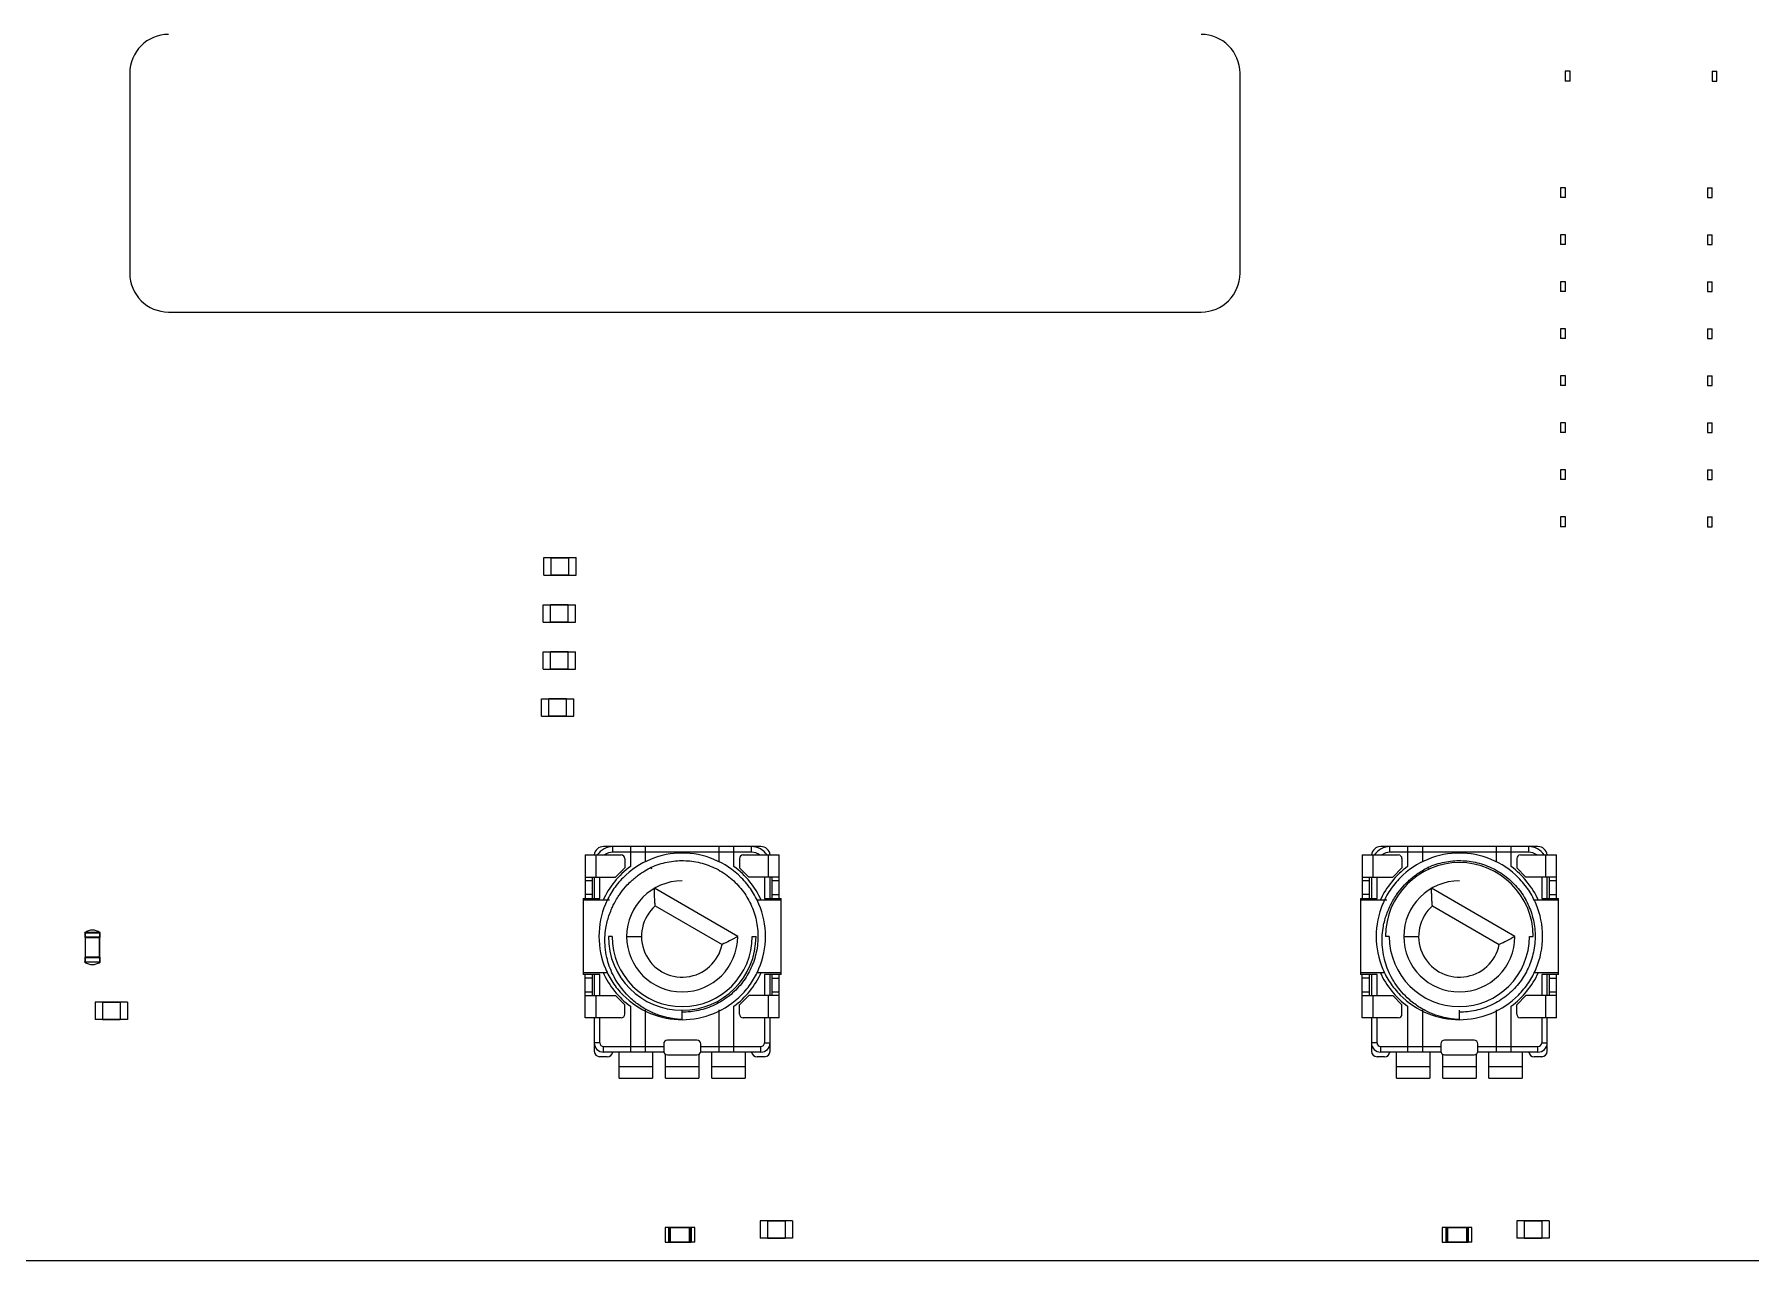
# Model space of a CAD drawing. Header units: millimetres. Extents: x -189 to 189, y -59 to 60.
# Drawn here: x 6.8 to 99.6, y -58.7 to 7.5 of the extents above; entities that cross this region are included whole.
import ezdxf

# ---------------------------------------------------------------- set-up
doc = ezdxf.new("R2010")
doc.units = ezdxf.units.MM

msp = doc.modelspace()

# ---------------------------------------------------------------- linework, layer by layer
at = {"color": 7, "linetype": 'Continuous', "lineweight": 25}
for p, q in [((12, 5.402), (12, -5.398)), ((72, -5.398), (72, 5.402)), ((89.572, 5.505), (89.572, 4.975)), ((89.837, 5.505), (89.572, 5.505)), ((89.837, 4.975), (89.572, 4.975)), ((89.837, 4.975), (89.837, 5.505)), ((97.512, 5.505), (97.777, 5.505)), ((97.512, 5.505), (97.512, 4.975)), ((97.512, 4.975), (97.777, 4.975)), ((97.777, 4.975), (97.777, 5.505)), ((89.583, -0.781), (89.318, -0.781)), ((89.318, -0.781), (89.318, -1.311)), ((89.583, -1.311), (89.583, -0.781)), ((97.258, -0.781), (97.258, -1.311)), ((97.258, -0.781), (97.523, -0.781)), ((97.523, -1.311), (97.523, -0.781)), ((89.583, -1.311), (89.318, -1.311)), ((97.258, -1.311), (97.523, -1.311)), ((89.583, -3.321), (89.318, -3.321)), ((89.318, -3.321), (89.318, -3.851)), ((89.583, -3.851), (89.583, -3.321)), ((97.258, -3.321), (97.258, -3.851)), ((97.258, -3.321), (97.523, -3.321)), ((97.523, -3.851), (97.523, -3.321)), ((89.583, -3.851), (89.318, -3.851)), ((97.258, -3.851), (97.523, -3.851)), ((89.583, -5.861), (89.318, -5.861)), ((89.318, -5.861), (89.318, -6.391)), ((89.583, -6.391), (89.318, -6.391)), ((89.583, -6.391), (89.583, -5.861)), ((97.258, -5.861), (97.523, -5.861)), ((97.258, -5.861), (97.258, -6.391)), ((97.258, -6.391), (97.523, -6.391)), ((97.523, -6.391), (97.523, -5.861)), ((14.1, -7.498), (69.9, -7.498)), ((89.583, -8.401), (89.318, -8.401)), ((89.318, -8.401), (89.318, -8.931)), ((89.583, -8.931), (89.318, -8.931)), ((89.583, -8.931), (89.583, -8.401)), ((97.258, -8.401), (97.258, -8.931)), ((97.258, -8.401), (97.523, -8.401)), ((97.258, -8.931), (97.523, -8.931)), ((97.523, -8.931), (97.523, -8.401)), ((89.583, -10.941), (89.318, -10.941)), ((89.318, -10.941), (89.318, -11.471)), ((89.583, -11.471), (89.583, -10.941)), ((97.258, -10.941), (97.258, -11.471)), ((97.258, -10.941), (97.523, -10.941)), ((97.523, -11.471), (97.523, -10.941)), ((89.583, -11.471), (89.318, -11.471)), ((97.258, -11.471), (97.523, -11.471)), ((89.318, -13.481), (89.318, -14.011)), ((89.583, -13.481), (89.318, -13.481)), ((89.583, -14.011), (89.583, -13.481)), ((97.258, -13.481), (97.523, -13.481)), ((97.258, -13.481), (97.258, -14.011)), ((97.523, -14.011), (97.523, -13.481)), ((89.583, -14.011), (89.318, -14.011)), ((97.258, -14.011), (97.523, -14.011)), ((89.318, -16.021), (89.318, -16.551)), ((89.583, -16.021), (89.318, -16.021)), ((89.583, -16.551), (89.318, -16.551)), ((89.583, -16.551), (89.583, -16.021)), ((97.258, -16.021), (97.523, -16.021)), ((97.258, -16.021), (97.258, -16.551)), ((97.258, -16.551), (97.523, -16.551)), ((97.523, -16.551), (97.523, -16.021)), ((89.583, -18.561), (89.318, -18.561)), ((89.318, -18.561), (89.318, -19.091)), ((89.583, -19.091), (89.318, -19.091)), ((89.583, -19.091), (89.583, -18.561)), ((97.258, -18.561), (97.258, -19.091)), ((97.258, -18.561), (97.523, -18.561)), ((97.258, -19.091), (97.523, -19.091)), ((97.523, -19.091), (97.523, -18.561)), ((34.379, -20.764), (34.779, -20.764)), ((34.379, -21.714), (34.379, -20.764)), ((34.779, -21.714), (34.779, -20.764)), ((35.729, -20.765), (34.779, -20.765)), ((34.779, -20.766), (35.729, -20.766)), ((35.729, -21.714), (35.729, -20.764)), ((35.729, -20.764), (36.129, -20.764)), ((36.129, -21.714), (36.129, -20.764)), ((34.379, -21.714), (34.779, -21.714)), ((34.779, -21.713), (35.729, -21.713)), ((35.729, -21.713), (34.779, -21.713)), ((35.729, -21.714), (36.129, -21.714)), ((34.341, -23.304), (34.741, -23.304)), ((34.341, -24.254), (34.341, -23.304)), ((34.741, -24.254), (34.741, -23.304)), ((35.691, -23.305), (34.741, -23.305)), ((34.741, -23.306), (35.691, -23.306)), ((35.691, -23.304), (36.091, -23.304)), ((35.691, -24.254), (35.691, -23.304)), ((36.091, -24.254), (36.091, -23.304)), ((34.341, -24.254), (34.741, -24.254)), ((34.741, -24.253), (35.691, -24.253)), ((35.691, -24.253), (34.741, -24.253)), ((35.691, -24.254), (36.091, -24.254)), ((34.341, -26.794), (34.341, -25.844)), ((34.341, -25.844), (34.741, -25.844)), ((34.741, -26.794), (34.741, -25.844)), ((35.691, -25.845), (34.741, -25.845)), ((34.741, -25.846), (35.691, -25.846)), ((35.691, -26.794), (35.691, -25.844)), ((35.691, -25.844), (36.091, -25.844)), ((36.091, -26.794), (36.091, -25.844)), ((34.341, -26.794), (34.741, -26.794)), ((34.741, -26.793), (35.691, -26.793)), ((35.691, -26.793), (34.741, -26.793)), ((35.691, -26.794), (36.091, -26.794)), ((34.252, -29.334), (34.252, -28.384)), ((34.252, -28.384), (34.652, -28.384)), ((34.652, -29.334), (34.652, -28.384)), ((35.602, -28.385), (34.652, -28.385)), ((34.652, -28.386), (35.602, -28.386)), ((35.602, -29.334), (35.602, -28.384)), ((35.602, -28.384), (36.002, -28.384)), ((36.002, -29.334), (36.002, -28.384)), ((34.252, -29.334), (34.652, -29.334)), ((34.652, -29.333), (35.602, -29.333)), ((35.602, -29.333), (34.652, -29.333)), ((35.602, -29.334), (36.002, -29.334)), ((36.604, -36.821), (38.554, -36.821)), ((36.604, -36.821), (36.604, -39.171)), ((37.204, -38.021), (37.204, -36.821)), ((46.104, -36.371), (37.604, -36.371)), ((38.104, -36.671), (38.104, -36.371)), ((45.604, -36.671), (38.104, -36.671)), ((38.754, -37.021), (38.754, -37.521)), ((39.054, -36.371), (39.054, -37.447)), ((39.854, -36.371), (39.854, -37.19)), ((43.854, -37.19), (43.854, -36.371)), ((44.654, -37.447), (44.654, -36.371)), ((44.954, -37.021), (44.954, -37.521)), ((45.154, -36.821), (47.104, -36.821)), ((45.604, -36.671), (45.604, -36.371)), ((46.504, -36.821), (46.504, -38.021)), ((47.104, -39.171), (47.104, -36.821)), ((78.604, -36.821), (80.554, -36.821)), ((78.604, -36.821), (78.604, -39.171)), ((79.204, -38.021), (79.204, -36.821)), ((88.104, -36.371), (79.604, -36.371)), ((80.104, -36.671), (80.104, -36.371)), ((87.604, -36.671), (80.104, -36.671)), ((80.754, -37.021), (80.754, -37.521)), ((81.054, -36.371), (81.054, -37.447)), ((81.854, -36.371), (81.854, -37.19)), ((85.854, -37.19), (85.854, -36.371)), ((86.654, -37.447), (86.654, -36.371)), ((86.954, -37.021), (86.954, -37.521)), ((87.154, -36.821), (89.104, -36.821)), ((87.604, -36.671), (87.604, -36.371)), ((88.504, -36.821), (88.504, -38.021)), ((89.104, -39.171), (89.104, -36.821)), ((36.604, -38.021), (38.254, -38.021)), ((37.004, -39.166), (37.004, -38.021)), ((37.104, -38.021), (37.104, -39.171)), ((37.404, -39.171), (37.404, -38.021)), ((38.754, -37.521), (38.254, -38.021)), ((40.215, -37.584), (40.172, -37.489)), ((45.454, -38.021), (44.954, -37.521)), ((47.104, -38.021), (45.454, -38.021)), ((46.304, -38.021), (46.304, -39.171)), ((46.604, -39.171), (46.604, -38.021)), ((46.704, -38.021), (46.704, -39.166)), ((78.604, -38.021), (80.254, -38.021)), ((79.004, -39.166), (79.004, -38.021)), ((79.104, -38.021), (79.104, -39.171)), ((79.404, -39.171), (79.404, -38.021)), ((80.754, -37.521), (80.254, -38.021)), ((82.215, -37.584), (82.172, -37.489)), ((87.454, -38.021), (86.954, -37.521)), ((89.104, -38.021), (87.454, -38.021)), ((88.304, -38.021), (88.304, -39.171)), ((88.604, -39.171), (88.604, -38.021)), ((88.704, -38.021), (88.704, -39.166)), ((37.004, -38.221), (36.604, -38.221)), ((44.854, -41.221), (40.354, -38.623)), ((47.104, -38.221), (46.704, -38.221)), ((79.004, -38.221), (78.604, -38.221)), ((86.854, -41.221), (82.354, -38.623)), ((89.104, -38.221), (88.704, -38.221)), ((36.504, -39.171), (36.504, -43.271)), ((36.504, -39.171), (37.404, -39.171)), ((37.927, -39.271), (36.504, -39.271)), ((37.004, -38.966), (36.604, -38.966)), ((36.604, -39.166), (37.004, -39.166)), ((40.398, -39.572), (44.011, -41.658)), ((47.204, -39.271), (45.889, -39.271)), ((46.304, -39.171), (47.204, -39.171)), ((46.704, -38.966), (47.104, -38.966)), ((46.704, -39.166), (47.104, -39.166)), ((47.204, -43.271), (47.204, -39.171)), ((78.504, -39.171), (78.504, -43.271)), ((78.504, -39.171), (79.404, -39.171)), ((79.927, -39.271), (78.504, -39.271)), ((79.004, -38.966), (78.604, -38.966)), ((78.604, -39.166), (79.004, -39.166)), ((82.398, -39.572), (86.011, -41.658)), ((89.204, -39.271), (87.889, -39.271)), ((88.304, -39.171), (89.204, -39.171)), ((88.704, -38.966), (89.104, -38.966)), ((88.704, -39.166), (89.104, -39.166)), ((89.204, -43.271), (89.204, -39.171)), ((9.569, -41.025), (9.569, -41.267)), ((9.569, -41.025), (9.582, -41.025)), ((10.394, -41.267), (9.569, -41.267)), ((9.582, -41.025), (9.582, -42.601)), ((9.582, -41.28), (10.382, -41.28)), ((9.594, -41.28), (9.594, -42.347)), ((10.369, -42.347), (10.369, -41.28)), ((10.382, -41.025), (10.394, -41.025)), ((10.382, -42.601), (10.382, -41.025)), ((10.394, -41.267), (10.394, -41.025)), ((38.064, -41.221), (37.864, -41.221)), ((38.854, -41.221), (39.654, -41.221)), ((45.644, -41.221), (45.844, -41.221)), ((80.064, -41.221), (79.864, -41.221)), ((80.854, -41.221), (81.654, -41.221)), ((87.644, -41.221), (87.844, -41.221)), ((9.569, -42.359), (10.394, -42.359)), ((9.569, -42.359), (9.569, -42.601)), ((9.582, -42.601), (9.569, -42.601)), ((10.382, -42.347), (9.582, -42.347)), ((10.394, -42.601), (10.382, -42.601)), ((10.394, -42.601), (10.394, -42.359)), ((36.504, -43.171), (37.805, -43.171)), ((37.404, -43.271), (36.504, -43.271)), ((36.604, -45.621), (36.604, -43.271)), ((37.004, -43.276), (36.604, -43.276)), ((37.004, -43.476), (36.604, -43.476)), ((37.004, -44.421), (37.004, -43.276)), ((37.104, -43.271), (37.104, -44.421)), ((37.404, -44.421), (37.404, -43.271)), ((45.864, -43.171), (47.204, -43.171)), ((46.304, -43.271), (46.304, -44.421)), ((47.204, -43.271), (46.304, -43.271)), ((46.604, -44.421), (46.604, -43.271)), ((47.104, -43.276), (46.704, -43.276)), ((46.704, -43.276), (46.704, -44.421)), ((46.704, -43.476), (47.104, -43.476)), ((47.104, -45.621), (47.104, -43.271)), ((78.504, -43.171), (79.805, -43.171)), ((79.404, -43.271), (78.504, -43.271)), ((78.604, -45.621), (78.604, -43.271)), ((79.004, -43.276), (78.604, -43.276)), ((79.004, -43.476), (78.604, -43.476)), ((79.004, -44.421), (79.004, -43.276)), ((79.104, -43.271), (79.104, -44.421)), ((79.404, -44.421), (79.404, -43.271)), ((87.864, -43.171), (89.204, -43.171)), ((88.304, -43.271), (88.304, -44.421)), ((89.204, -43.271), (88.304, -43.271)), ((88.604, -44.421), (88.604, -43.271)), ((89.104, -43.276), (88.704, -43.276)), ((88.704, -43.276), (88.704, -44.421)), ((88.704, -43.476), (89.104, -43.476)), ((89.104, -45.621), (89.104, -43.271)), ((36.604, -44.221), (37.004, -44.221)), ((36.604, -44.421), (38.254, -44.421)), ((37.204, -45.621), (37.204, -44.421)), ((38.254, -44.421), (38.754, -44.921)), ((44.954, -44.921), (45.454, -44.421)), ((47.104, -44.421), (45.454, -44.421)), ((46.504, -44.421), (46.504, -45.621)), ((46.704, -44.221), (47.104, -44.221)), ((78.604, -44.221), (79.004, -44.221)), ((78.604, -44.421), (80.254, -44.421)), ((79.204, -45.621), (79.204, -44.421)), ((80.254, -44.421), (80.754, -44.921)), ((86.954, -44.921), (87.454, -44.421)), ((89.104, -44.421), (87.454, -44.421)), ((88.504, -44.421), (88.504, -45.621)), ((88.704, -44.221), (89.104, -44.221)), ((10.123, -44.767), (10.123, -45.717)), ((10.523, -44.767), (10.123, -44.767)), ((10.523, -44.767), (10.523, -45.717)), ((10.523, -44.768), (11.473, -44.768)), ((11.473, -44.769), (10.523, -44.769)), ((11.473, -44.767), (11.473, -45.717)), ((11.873, -44.767), (11.473, -44.767)), ((11.873, -44.767), (11.873, -45.717)), ((38.754, -45.421), (38.754, -44.921)), ((39.054, -44.996), (39.054, -47.471)), ((39.854, -45.19), (39.854, -47.471)), ((41.854, -45.721), (41.854, -45.211)), ((43.854, -47.471), (43.854, -45.19)), ((44.654, -47.471), (44.654, -44.996)), ((44.954, -45.421), (44.954, -44.921)), ((80.754, -45.421), (80.754, -44.921)), ((81.054, -44.996), (81.054, -47.471)), ((81.854, -45.19), (81.854, -47.471)), ((83.854, -45.721), (83.854, -45.211)), ((85.854, -47.471), (85.854, -45.19)), ((86.654, -47.471), (86.654, -44.996)), ((86.954, -45.421), (86.954, -44.921)), ((10.523, -45.717), (10.123, -45.717)), ((11.473, -45.716), (10.523, -45.716)), ((10.523, -45.716), (11.473, -45.716)), ((11.873, -45.717), (11.473, -45.717)), ((38.554, -45.621), (36.604, -45.621)), ((37.104, -45.621), (37.104, -47.421)), ((37.404, -46.971), (37.404, -45.621)), ((47.104, -45.621), (45.154, -45.621)), ((46.304, -45.621), (46.304, -46.971)), ((46.604, -47.421), (46.604, -45.621)), ((80.554, -45.621), (78.604, -45.621)), ((79.104, -45.621), (79.104, -47.421)), ((79.404, -46.971), (79.404, -45.621)), ((89.104, -45.621), (87.154, -45.621)), ((88.304, -45.621), (88.304, -46.971)), ((88.604, -47.421), (88.604, -45.621)), ((37.404, -46.971), (37.104, -46.971)), ((37.604, -47.171), (40.854, -47.171)), ((37.604, -47.471), (37.604, -47.171)), ((40.854, -47.021), (40.854, -47.421)), ((42.654, -46.821), (41.054, -46.821)), ((42.854, -47.421), (42.854, -47.021)), ((42.854, -47.171), (46.104, -47.171)), ((46.104, -47.471), (46.104, -47.171)), ((46.304, -46.971), (46.604, -46.971)), ((79.404, -46.971), (79.104, -46.971)), ((79.604, -47.171), (82.854, -47.171)), ((79.604, -47.471), (79.604, -47.171)), ((82.854, -47.021), (82.854, -47.421)), ((84.654, -46.821), (83.054, -46.821)), ((84.854, -47.421), (84.854, -47.021)), ((84.854, -47.171), (88.104, -47.171)), ((88.104, -47.471), (88.104, -47.171)), ((88.304, -46.971), (88.604, -46.971)), ((37.809, -47.721), (37.404, -47.721)), ((40.861, -47.471), (37.604, -47.471)), ((38.454, -48.871), (38.454, -47.471)), ((40.254, -47.471), (40.254, -48.871)), ((40.954, -48.871), (40.954, -47.595)), ((41.054, -47.621), (42.654, -47.621)), ((42.754, -47.595), (42.754, -48.871)), ((46.104, -47.471), (42.848, -47.471)), ((43.454, -48.871), (43.454, -47.471)), ((45.254, -47.471), (45.254, -48.871)), ((46.304, -47.721), (45.9, -47.721)), ((79.809, -47.721), (79.404, -47.721)), ((82.861, -47.471), (79.604, -47.471)), ((80.454, -48.871), (80.454, -47.471)), ((82.254, -47.471), (82.254, -48.871)), ((82.954, -48.871), (82.954, -47.595)), ((83.054, -47.621), (84.654, -47.621)), ((84.754, -47.595), (84.754, -48.871)), ((88.104, -47.471), (84.848, -47.471)), ((85.454, -48.871), (85.454, -47.471)), ((87.254, -47.471), (87.254, -48.871)), ((88.304, -47.721), (87.9, -47.721)), ((40.254, -48.271), (38.454, -48.271)), ((38.454, -48.871), (40.254, -48.871)), ((42.754, -48.271), (40.954, -48.271)), ((40.954, -48.871), (42.754, -48.871)), ((45.254, -48.271), (43.454, -48.271)), ((43.454, -48.871), (45.254, -48.871)), ((82.254, -48.271), (80.454, -48.271)), ((80.454, -48.871), (82.254, -48.871)), ((84.754, -48.271), (82.954, -48.271)), ((82.954, -48.871), (84.754, -48.871)), ((87.254, -48.271), (85.454, -48.271)), ((85.454, -48.871), (87.254, -48.871)), ((46.064, -56.578), (46.064, -57.528)), ((46.464, -56.578), (46.064, -56.578)), ((46.464, -56.578), (46.464, -57.528)), ((46.464, -56.579), (47.414, -56.579)), ((47.414, -56.58), (46.464, -56.58)), ((47.414, -56.578), (47.414, -57.528)), ((47.814, -56.578), (47.414, -56.578)), ((47.814, -56.578), (47.814, -57.528)), ((86.958, -56.578), (86.958, -57.528)), ((87.358, -56.578), (86.958, -56.578)), ((87.358, -56.578), (87.358, -57.528)), ((87.358, -56.579), (88.308, -56.579)), ((88.308, -56.58), (87.358, -56.58)), ((88.308, -56.578), (88.308, -57.528)), ((88.708, -56.578), (88.308, -56.578)), ((88.708, -56.578), (88.708, -57.528)), ((40.934, -56.943), (40.934, -57.743)), ((41.234, -56.943), (40.934, -56.943)), ((41.134, -57.743), (41.134, -56.943)), ((42.334, -56.944), (41.134, -56.944)), ((41.135, -56.945), (42.333, -56.945)), ((41.135, -57.741), (41.135, -56.945)), ((41.18, -56.945), (41.18, -57.741)), ((41.23, -57.741), (41.23, -56.945)), ((41.234, -56.944), (41.234, -56.943)), ((42.534, -56.943), (42.234, -56.943)), ((42.234, -56.943), (42.234, -56.944)), ((42.239, -56.945), (42.239, -57.741)), ((42.289, -57.741), (42.289, -56.945)), ((42.333, -56.945), (42.333, -57.741)), ((42.334, -56.943), (42.334, -57.743)), ((42.534, -57.743), (42.534, -56.943)), ((83.234, -56.943), (82.934, -56.943)), ((82.934, -56.943), (82.934, -57.743)), ((83.134, -57.743), (83.134, -56.943)), ((84.334, -56.944), (83.134, -56.944)), ((83.135, -56.945), (84.333, -56.945)), ((83.135, -57.741), (83.135, -56.945)), ((83.18, -56.945), (83.18, -57.741)), ((83.23, -57.741), (83.23, -56.945)), ((83.234, -56.944), (83.234, -56.943)), ((84.534, -56.943), (84.234, -56.943)), ((84.234, -56.943), (84.234, -56.944)), ((84.239, -56.945), (84.239, -57.741)), ((84.289, -57.741), (84.289, -56.945)), ((84.333, -56.945), (84.333, -57.741)), ((84.334, -56.943), (84.334, -57.743)), ((84.534, -57.743), (84.534, -56.943)), ((40.934, -57.743), (41.234, -57.743)), ((41.134, -57.742), (42.334, -57.742)), ((42.333, -57.741), (41.135, -57.741)), ((41.234, -57.743), (41.234, -57.742)), ((42.234, -57.743), (42.234, -57.742)), ((42.534, -57.743), (42.234, -57.743)), ((46.464, -57.528), (46.064, -57.528)), ((47.414, -57.527), (46.464, -57.527)), ((46.464, -57.527), (47.414, -57.527)), ((47.814, -57.528), (47.414, -57.528)), ((82.934, -57.743), (83.234, -57.743)), ((83.134, -57.742), (84.334, -57.742)), ((84.333, -57.741), (83.135, -57.741)), ((83.234, -57.743), (83.234, -57.742)), ((84.234, -57.743), (84.234, -57.742)), ((84.534, -57.743), (84.234, -57.743)), ((87.358, -57.528), (86.958, -57.528)), ((88.308, -57.527), (87.358, -57.527)), ((87.358, -57.527), (88.308, -57.527)), ((88.708, -57.528), (88.308, -57.528)), ((-175.912, -58.735), (175.912, -58.735))]:
    msp.add_line(p, q, dxfattribs=at)
for centre, radius, start, end in [((14.1, 5.402), 2.1, 90, 180), ((69.9, 5.402), 2.1, 0, 90), ((14.1, -5.398), 2.1, 180, 270), ((69.9, -5.398), 2.1, 270, 0), ((37.604, -36.871), 0.5, 90, 174.26083), ((38.104, -37.371), 1, 90, 146.63299), ((38.104, -37.371), 0.7, 90, 128.21321), ((38.554, -37.021), 0.2, 0, 90), ((45.154, -37.021), 0.2, 90, 180), ((45.604, -37.371), 1, 33.36701, 90), ((45.604, -37.371), 0.7, 51.78679, 90), ((46.104, -36.871), 0.5, 5.73917, 90), ((79.604, -36.871), 0.5, 90, 174.26083), ((80.104, -37.371), 1, 90, 146.63299), ((80.104, -37.371), 0.7, 90, 128.21321), ((80.554, -37.021), 0.2, 360, 90), ((87.154, -37.021), 0.2, 90, 180), ((87.604, -37.371), 1, 33.36701, 90), ((87.604, -37.371), 0.7, 51.78679, 90), ((88.104, -36.871), 0.5, 5.73917, 90), ((41.854, -41.221), 4.7, 126.56574, 155.48738), ((41.854, -41.221), 4.7, 24.51262, 53.43426), ((83.854, -41.221), 4.7, 126.56574, 155.48738), ((83.854, -41.221), 3.99, 0, 180), ((83.854, -41.221), 4.7, 24.51262, 53.43426), ((41.854, -41.221), 3, 90, 0), ((83.854, -41.221), 3, 90, 0), ((41.854, -41.221), 2.2, 131.447, 348.553), ((83.854, -41.221), 2.2, 131.447, 348.553), ((9.582, -41.267), 0.0125, 180, 270), ((10.382, -41.267), 0.0125, 270, 0), ((41.854, -41.221), 3.99, 180, 0), ((41.854, -41.221), 3.79, 180, 0), ((83.854, -41.221), 3.79, 180, 0), ((9.582, -42.359), 0.0125, 90, 180), ((10.382, -42.359), 0.0125, 0, 90), ((41.854, -41.221), 4.7, 204.51262, 233.43426), ((41.854, -41.221), 4.7, 306.56574, 335.48738), ((83.854, -41.221), 4.7, 204.51262, 233.43426), ((83.854, -41.221), 4.7, 306.56574, 335.48738), ((38.554, -45.421), 0.2, 270, 360), ((45.154, -45.421), 0.2, 180, 270), ((80.554, -45.421), 0.2, 270, 360), ((87.154, -45.421), 0.2, 180, 270), ((37.604, -46.971), 0.5, 180, 270), ((37.604, -46.971), 0.2, 180, 270), ((41.054, -47.021), 0.2, 90, 180), ((42.654, -47.021), 0.2, 0, 90), ((46.104, -46.971), 0.2, 270, 0), ((46.104, -46.971), 0.5, 270, 0), ((79.604, -46.971), 0.5, 180, 270), ((79.604, -46.971), 0.2, 180, 270), ((83.054, -47.021), 0.2, 90, 180), ((84.654, -47.021), 0.2, 0, 90), ((88.104, -46.971), 0.2, 270, 0), ((88.104, -46.971), 0.5, 270, 0), ((37.404, -47.421), 0.3, 180, 270), ((37.809, -47.421), 0.3, 270, 350.40593), ((41.054, -47.421), 0.2, 180, 270), ((42.654, -47.421), 0.2, 270, 360), ((45.9, -47.421), 0.3, 189.59407, 270), ((46.304, -47.421), 0.3, 270, 0), ((79.404, -47.421), 0.3, 180, 270), ((79.809, -47.421), 0.3, 270, 350.40593), ((83.054, -47.421), 0.2, 180, 270), ((84.654, -47.421), 0.2, 270, 360), ((87.9, -47.421), 0.3, 189.59407, 270), ((88.304, -47.421), 0.3, 270, 0)]:
    msp.add_arc(centre, radius, start, end, dxfattribs=at)
for points, knots in [([(46.354, -41.221), (46.354, -40.619), (46.229, -40.018), (45.949, -39.349), (45.887, -39.22), (45.753, -38.97), (45.681, -38.85), (45.444, -38.493), (45.259, -38.264), (44.634, -37.633), (44.12, -37.287), (43.009, -36.831), (42.417, -36.721), (41.292, -36.721), (40.699, -36.831), (39.589, -37.287), (39.075, -37.633), (38.449, -38.264), (38.265, -38.493), (38.028, -38.85), (37.956, -38.97), (37.822, -39.22), (37.76, -39.349), (37.48, -40.018), (37.354, -40.619), (37.354, -41.221)], [0, 0, 0, 0, 0.125, 0.125, 0.15625, 0.15625, 0.1875, 0.1875, 0.25, 0.25, 0.375, 0.375, 0.5, 0.5, 0.625, 0.625, 0.75, 0.75, 0.8125, 0.8125, 0.84375, 0.84375, 0.875, 0.875, 1, 1, 1, 1]), ([(88.354, -41.221), (88.354, -40.619), (88.229, -40.018), (87.949, -39.349), (87.887, -39.22), (87.753, -38.97), (87.681, -38.85), (87.444, -38.493), (87.259, -38.264), (86.634, -37.633), (86.12, -37.287), (85.009, -36.831), (84.417, -36.721), (83.292, -36.721), (82.699, -36.831), (81.589, -37.287), (81.075, -37.633), (80.449, -38.264), (80.265, -38.493), (80.028, -38.85), (79.956, -38.97), (79.822, -39.22), (79.76, -39.349), (79.48, -40.018), (79.354, -40.619), (79.354, -41.221)], [0, 0, 0, 0, 0.125, 0.125, 0.15625, 0.15625, 0.1875, 0.1875, 0.25, 0.25, 0.375, 0.375, 0.5, 0.5, 0.625, 0.625, 0.75, 0.75, 0.8125, 0.8125, 0.84375, 0.84375, 0.875, 0.875, 1, 1, 1, 1]), ([(38.022, -39.781), (38.048, -39.722), (38.111, -39.58), (38.232, -39.34), (38.376, -39.095), (38.59, -38.782), (38.837, -38.482), (39.123, -38.202), (39.437, -37.937), (39.779, -37.699), (40.062, -37.548), (40.172, -37.489)], [0, 0, 0, 0, 0.061016, 0.145066, 0.251233, 0.3255963, 0.4996571, 0.6128515, 0.6999353, 0.883161, 1, 1, 1, 1]), ([(40.172, -37.489), (40.455, -37.361), (40.751, -37.267), (41.197, -37.178), (41.346, -37.156), (41.642, -37.13), (41.788, -37.125), (42.226, -37.134), (42.525, -37.171), (43.118, -37.316), (43.411, -37.422), (43.968, -37.701), (44.231, -37.873), (44.706, -38.268), (44.919, -38.491), (45.193, -38.847), (45.277, -38.97), (45.428, -39.22), (45.497, -39.348), (45.686, -39.751), (45.786, -40.04), (45.919, -40.641), (45.951, -40.953), (45.945, -41.575), (45.906, -41.886), (45.761, -42.483), (45.656, -42.769), (45.46, -43.166), (45.389, -43.292), (45.232, -43.54), (45.145, -43.661), (44.863, -44.014), (44.645, -44.233), (44.161, -44.618), (43.894, -44.785), (43.333, -45.052), (43.038, -45.152), (42.444, -45.284), (42.145, -45.315), (41.854, -45.315)], [0, 0, 0, 0, 0.0625, 0.0625, 0.09375, 0.09375, 0.125, 0.125, 0.1875, 0.1875, 0.25, 0.25, 0.3125, 0.3125, 0.375, 0.375, 0.40625, 0.40625, 0.4375, 0.4375, 0.5, 0.5, 0.5625, 0.5625, 0.625, 0.625, 0.6875, 0.6875, 0.71875, 0.71875, 0.75, 0.75, 0.8125, 0.8125, 0.875, 0.875, 0.9375, 0.9375, 1, 1, 1, 1]), ([(80.022, -39.781), (80.048, -39.722), (80.111, -39.58), (80.232, -39.34), (80.376, -39.095), (80.59, -38.782), (80.837, -38.482), (81.123, -38.202), (81.437, -37.937), (81.779, -37.699), (82.062, -37.548), (82.172, -37.489)], [0, 0, 0, 0, 0.061016, 0.145066, 0.251233, 0.3255963, 0.4996571, 0.6128515, 0.6999353, 0.883161, 1, 1, 1, 1]), ([(82.172, -37.489), (82.455, -37.361), (82.751, -37.267), (83.197, -37.178), (83.346, -37.156), (83.642, -37.13), (83.788, -37.125), (84.226, -37.134), (84.525, -37.171), (85.118, -37.316), (85.411, -37.422), (85.968, -37.701), (86.231, -37.873), (86.706, -38.268), (86.919, -38.491), (87.193, -38.847), (87.277, -38.97), (87.428, -39.22), (87.497, -39.348), (87.686, -39.751), (87.786, -40.04), (87.919, -40.641), (87.951, -40.953), (87.945, -41.575), (87.906, -41.886), (87.761, -42.483), (87.656, -42.769), (87.46, -43.166), (87.389, -43.292), (87.232, -43.54), (87.145, -43.661), (86.863, -44.014), (86.645, -44.233), (86.161, -44.618), (85.894, -44.785), (85.333, -45.052), (85.038, -45.152), (84.444, -45.284), (84.145, -45.315), (83.854, -45.315)], [0, 0, 0, 0, 0.0625, 0.0625, 0.09375, 0.09375, 0.125, 0.125, 0.1875, 0.1875, 0.25, 0.25, 0.3125, 0.3125, 0.375, 0.375, 0.40625, 0.40625, 0.4375, 0.4375, 0.5, 0.5, 0.5625, 0.5625, 0.625, 0.625, 0.6875, 0.6875, 0.71875, 0.71875, 0.75, 0.75, 0.8125, 0.8125, 0.875, 0.875, 0.9375, 0.9375, 1, 1, 1, 1]), ([(40.398, -39.572), (40.391, -39.5), (40.378, -39.351), (40.364, -39.121), (40.356, -38.876), (40.355, -38.709), (40.354, -38.623)], [0, 0, 0, 0, 0.225725, 0.467647, 0.725757, 1, 1, 1, 1]), ([(82.398, -39.572), (82.391, -39.5), (82.378, -39.351), (82.364, -39.121), (82.356, -38.876), (82.355, -38.709), (82.354, -38.623)], [0, 0, 0, 0, 0.225725, 0.467647, 0.725757, 1, 1, 1, 1]), ([(41.854, -45.716), (41.788, -45.713), (41.649, -45.705), (41.433, -45.68), (41.201, -45.642), (40.956, -45.587), (40.697, -45.513), (40.428, -45.418), (40.151, -45.298), (39.764, -45.097), (39.388, -44.843), (38.986, -44.495), (38.669, -44.158), (38.36, -43.74), (38.107, -43.302), (37.91, -42.836), (37.766, -42.337), (37.685, -41.822), (37.67, -41.289), (37.716, -40.828), (37.797, -40.434), (37.892, -40.101), (37.979, -39.888), (38.022, -39.781)], [0, 0, 0, 0, 0.02415, 0.050337, 0.078581, 0.108889, 0.141255, 0.175654, 0.212038, 0.250332, 0.333167, 0.375422, 0.442221, 0.500337, 0.562692, 0.624892, 0.68274, 0.749962, 0.813021, 0.875067, 0.916844, 0.958538, 1, 1, 1, 1]), ([(83.854, -45.716), (83.788, -45.713), (83.649, -45.705), (83.433, -45.68), (83.201, -45.642), (82.956, -45.587), (82.697, -45.513), (82.428, -45.418), (82.151, -45.298), (81.764, -45.097), (81.388, -44.843), (80.986, -44.495), (80.669, -44.158), (80.36, -43.74), (80.107, -43.302), (79.91, -42.836), (79.766, -42.337), (79.685, -41.822), (79.67, -41.289), (79.716, -40.828), (79.797, -40.434), (79.892, -40.101), (79.979, -39.888), (80.022, -39.781)], [0, 0, 0, 0, 0.0241503, 0.0503373, 0.0785808, 0.1088891, 0.1412554, 0.1756541, 0.2120375, 0.2503319, 0.3331666, 0.3754218, 0.4422214, 0.5003365, 0.5626925, 0.6248924, 0.6827402, 0.7499622, 0.8130215, 0.8750674, 0.9168444, 0.958538, 1, 1, 1, 1]), ([(10.393, -41.013), (10.326, -40.976), (10.198, -40.906), (9.982, -40.873), (9.765, -40.906), (9.637, -40.976), (9.57, -41.013)], [0, 0, 0, 0, 0.261017, 0.5, 0.738983, 1, 1, 1, 1]), ([(10.382, -41.013), (10.248, -41.008), (10.115, -41.01), (9.848, -41.01), (9.715, -41.008), (9.581, -41.013)], [0, 0, 0, 0, 0.5, 0.5, 1, 1, 1, 1]), ([(9.582, -41.025), (9.715, -41.021), (9.848, -41.02), (10.115, -41.02), (10.248, -41.021), (10.382, -41.025)], [0, 0, 0, 0, 0.5, 0.5, 1, 1, 1, 1]), ([(37.354, -41.221), (37.354, -41.824), (37.48, -42.425), (37.76, -43.094), (37.822, -43.223), (37.956, -43.473), (38.028, -43.593), (38.265, -43.95), (38.449, -44.179), (39.075, -44.81), (39.589, -45.156), (40.699, -45.612), (41.292, -45.721), (41.854, -45.721)], [0, 0, 0, 0, 0.25, 0.25, 0.3125, 0.3125, 0.375, 0.375, 0.5, 0.5, 0.75, 0.75, 1, 1, 1, 1]), ([(41.854, -45.721), (42.417, -45.721), (43.009, -45.612), (44.12, -45.156), (44.634, -44.81), (45.259, -44.179), (45.444, -43.95), (45.681, -43.593), (45.753, -43.473), (45.887, -43.223), (45.949, -43.094), (46.229, -42.425), (46.354, -41.824), (46.354, -41.221)], [0, 0, 0, 0, 0.25, 0.25, 0.5, 0.5, 0.625, 0.625, 0.6875, 0.6875, 0.75, 0.75, 1, 1, 1, 1]), ([(44.854, -41.221), (44.709, -41.304), (44.436, -41.458), (44.146, -41.594), (44.011, -41.658)], [0, 0, 0, 0, 0.532356, 1, 1, 1, 1]), ([(79.354, -41.221), (79.354, -41.824), (79.48, -42.425), (79.76, -43.094), (79.822, -43.223), (79.956, -43.473), (80.028, -43.593), (80.265, -43.95), (80.449, -44.179), (81.075, -44.81), (81.589, -45.156), (82.699, -45.612), (83.292, -45.721), (83.854, -45.721)], [0, 0, 0, 0, 0.25, 0.25, 0.3125, 0.3125, 0.375, 0.375, 0.5, 0.5, 0.75, 0.75, 1, 1, 1, 1]), ([(83.854, -45.721), (84.417, -45.721), (85.009, -45.612), (86.12, -45.156), (86.634, -44.81), (87.259, -44.179), (87.444, -43.95), (87.681, -43.593), (87.753, -43.473), (87.887, -43.223), (87.949, -43.094), (88.229, -42.425), (88.354, -41.824), (88.354, -41.221)], [0, 0, 0, 0, 0.25, 0.25, 0.5, 0.5, 0.625, 0.625, 0.6875, 0.6875, 0.75, 0.75, 1, 1, 1, 1]), ([(86.854, -41.221), (86.709, -41.304), (86.436, -41.458), (86.146, -41.594), (86.011, -41.658)], [0, 0, 0, 0, 0.532356, 1, 1, 1, 1]), ([(9.57, -42.614), (9.637, -42.651), (9.765, -42.721), (9.982, -42.754), (10.198, -42.721), (10.326, -42.651), (10.393, -42.614)], [0, 0, 0, 0, 0.2610166, 0.5, 0.7389834, 1, 1, 1, 1]), ([(10.382, -42.614), (10.32, -42.615), (10.187, -42.618), (9.982, -42.617), (9.776, -42.618), (9.643, -42.615), (9.581, -42.614)], [0, 0, 0, 0, 0.231104, 0.5, 0.768851, 1, 1, 1, 1]), ([(10.382, -42.601), (10.248, -42.606), (10.115, -42.606), (9.848, -42.606), (9.715, -42.606), (9.582, -42.601)], [0, 0, 0, 0, 0.5, 0.5, 1, 1, 1, 1])]:
    msp.add_open_spline(points, degree=3, knots=knots, dxfattribs=at)
for points in [[(9.569, -41.025), (9.569, -41.019), (9.575, -41.013), (9.581, -41.013)], [(9.581, -41.013), (9.581, -41.013), (9.581, -41.019), (9.582, -41.025)], [(10.382, -41.025), (10.382, -41.019), (10.382, -41.013), (10.382, -41.013)], [(10.382, -41.013), (10.388, -41.013), (10.394, -41.019), (10.394, -41.025)], [(9.581, -42.614), (9.575, -42.613), (9.569, -42.607), (9.569, -42.601)], [(9.582, -42.601), (9.581, -42.607), (9.581, -42.613), (9.581, -42.614)], [(10.382, -42.614), (10.382, -42.613), (10.382, -42.607), (10.382, -42.601)], [(10.394, -42.601), (10.394, -42.607), (10.388, -42.613), (10.382, -42.614)]]:
    msp.add_open_spline(points, degree=3, dxfattribs=at)

doc.saveas('drawing.dxf')
